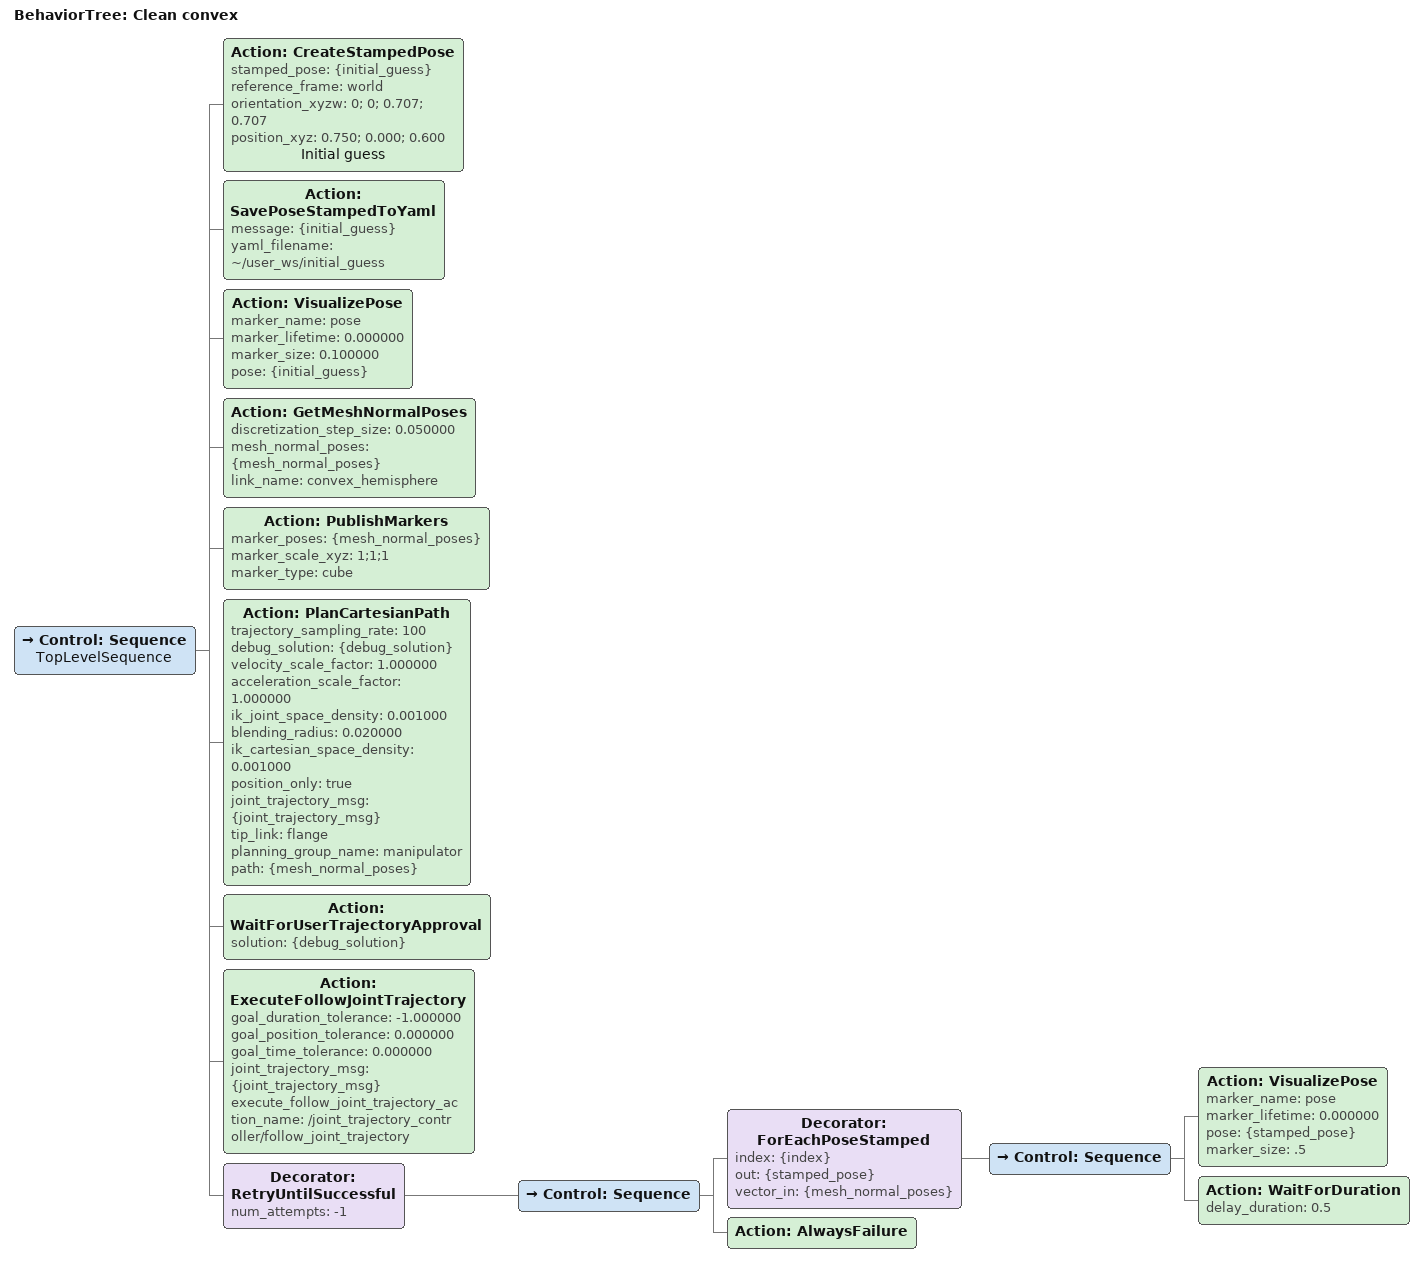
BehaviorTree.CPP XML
<?xml version="1.0" encoding="utf-8" ?>
<root BTCPP_format="4" main_tree_to_execute="Clean convex">
  <BehaviorTree ID="Clean convex" _description="">
    <Control ID="Sequence" name="TopLevelSequence">
      <Action
        ID="CreateStampedPose"
        stamped_pose="{initial_guess}"
        reference_frame="world"
        orientation_xyzw="0; 0; 0.707; 0.707"
        position_xyz="0.750; 0.000; 0.600"
        name="Initial guess"
      />
      <Action
        ID="SavePoseStampedToYaml"
        message="{initial_guess}"
        yaml_filename="~/user_ws/initial_guess"
      />
      <Action
        ID="VisualizePose"
        marker_name="pose"
        marker_lifetime="0.000000"
        marker_size="0.100000"
        pose="{initial_guess}"
      />
      <Action
        ID="GetMeshNormalPoses"
        discretization_step_size="0.050000"
        mesh_normal_poses="{mesh_normal_poses}"
        link_name="convex_hemisphere"
      />
      <Action
        ID="PublishMarkers"
        marker_poses="{mesh_normal_poses}"
        marker_scale_xyz="1;1;1"
        marker_type="cube"
      />
      <!--link6, flange, tool0-->
      <Action
        ID="PlanCartesianPath"
        trajectory_sampling_rate="100"
        debug_solution="{debug_solution}"
        velocity_scale_factor="1.000000"
        acceleration_scale_factor="1.000000"
        ik_joint_space_density="0.001000"
        blending_radius="0.020000"
        ik_cartesian_space_density="0.001000"
        position_only="true"
        joint_trajectory_msg="{joint_trajectory_msg}"
        tip_link="flange"
        planning_group_name="manipulator"
        path="{mesh_normal_poses}"
      />
      <Action ID="WaitForUserTrajectoryApproval" solution="{debug_solution}" />
      <Action
        ID="ExecuteFollowJointTrajectory"
        goal_duration_tolerance="-1.000000"
        goal_position_tolerance="0.000000"
        goal_time_tolerance="0.000000"
        joint_trajectory_msg="{joint_trajectory_msg}"
        execute_follow_joint_trajectory_action_name="/joint_trajectory_controller/follow_joint_trajectory"
      />
      <Decorator ID="RetryUntilSuccessful" num_attempts="-1">
        <Control ID="Sequence">
          <Decorator
            ID="ForEachPoseStamped"
            index="{index}"
            out="{stamped_pose}"
            vector_in="{mesh_normal_poses}"
          >
            <Control ID="Sequence">
              <Action
                ID="VisualizePose"
                marker_name="pose"
                marker_lifetime="0.000000"
                pose="{stamped_pose}"
                marker_size=".5"
              />
              <Action ID="WaitForDuration" delay_duration="0.5" />
            </Control>
          </Decorator>
          <Action ID="AlwaysFailure" />
        </Control>
      </Decorator>
    </Control>
  </BehaviorTree>
</root>
